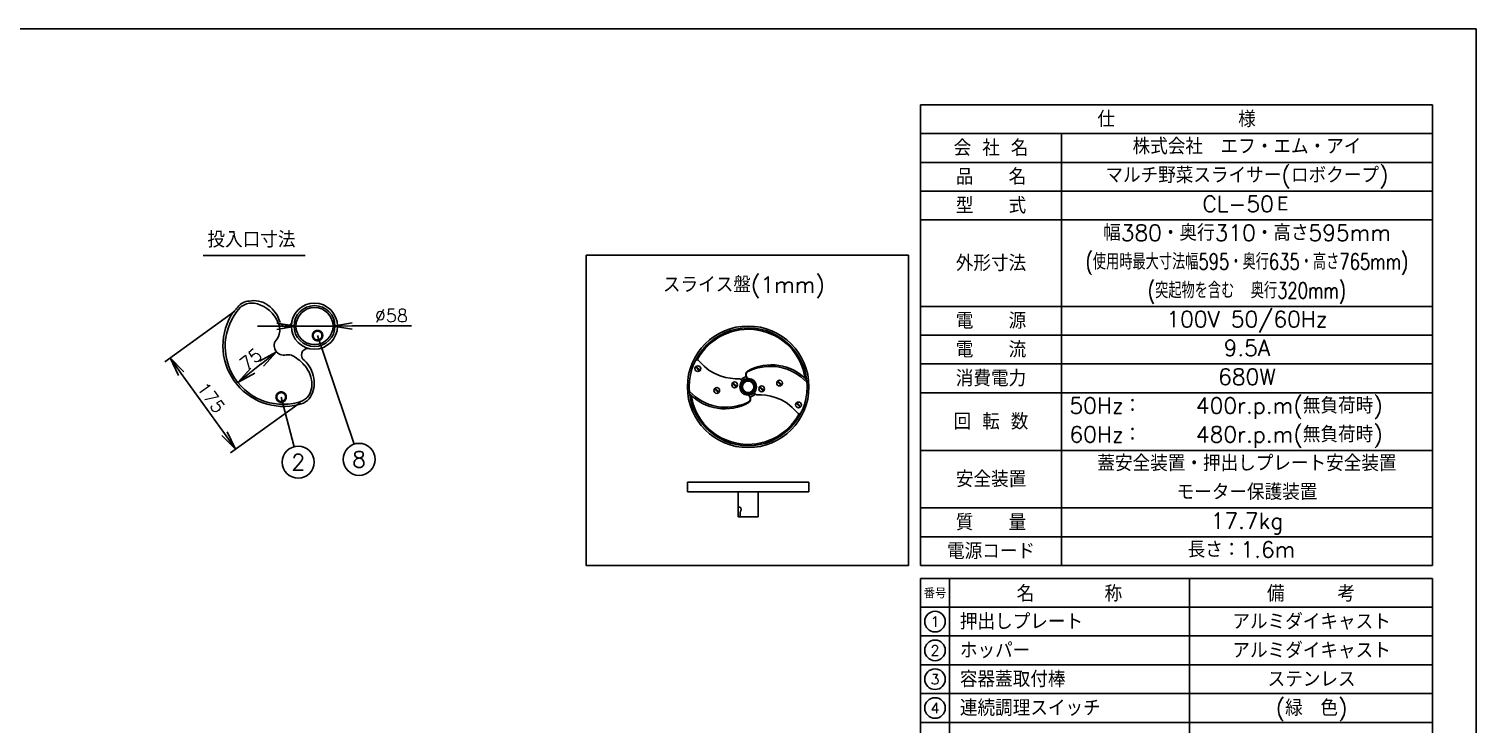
# Model space of a CAD drawing. Extents: x 230 to 4050, y 0 to 2754.
# Drawn here: x 1789 to 4050, y 1667 to 2754 of the extents above; entities that cross this region are included whole.
import ezdxf
from ezdxf.enums import TextEntityAlignment as Align

# ---------------------------------------------------------------- set-up
doc = ezdxf.new("R2010")
doc.units = 0
doc.header["$PDMODE"] = 3
doc.layers.get('0').update_dxf_attribs({"linetype": 'CONTINUOUS'})
doc.layers.get('DEFPOINTS').update_dxf_attribs({"linetype": 'CONTINUOUS'})
for name, color, linetype in [('DANMEN', 7, 'CONTINUOUS'), ('KIKI-2D2', 7, 'CONTINUOUS'), ('SIYOU', 7, 'CONTINUOUS'), ('SUNPOU', 7, 'CONTINUOUS'), ('WAKU', 7, 'CONTINUOUS')]:
    doc.layers.add(name, color=color, linetype=linetype)
doc.styles.get("Standard").update_dxf_attribs({"font": 'ROMANS', "bigfont": 'EXTFONT.shx'})
doc.dimstyles.get("Standard").update_dxf_attribs({"dimscale": 10, "dimtxt": 2, "dimasz": 3, "dimexe": 1, "dimexo": 1, "dimgap": 0.6, "dimtad": 3, "dimdec": 0, "dimzin": 0, "dimdsep": 46, "dimtxsty": 'STANDARD', "dimblk1": 'OPEN', "dimblk2": 'OPEN', "dimsah": 1, "dimcen": 1.5, "dimadec": 0, "dimazin": 0, "dimtfac": 1, "dimtdec": 0, "dimtmove": 0, "dimatfit": 0, "dimldrblk": 'DOTSMALL', "dimfxl": 1, "dimtvp": 1, "dimtolj": 1, "dimtzin": 0, "dimarcsym": 0})

# ---------------------------------------------------------------- blocks, each defined once
blk = doc.blocks.new('_DotSmall')
at = {"color": 0, "linetype": 'ByBlock', "const_width": 0.5}
blk.add_lwpolyline([(-0.0625, 0, 1), (0.0625, 0, 1)], format="xyb", close=True, dxfattribs=at)
blk = doc.blocks.new('_OPEN')
at = {"color": 0, "linetype": 'ByBlock'}
for p, q in [((-1, 0.167), (0, 0)), ((0, 0), (-1, -0.167)), ((0, 0), (-1, 0))]:
    blk.add_line(p, q, dxfattribs=at)
blk = doc.blocks.new('*D23')
at = {"color": 0, "lineweight": -2}
for p, q in [((2175.8, 2289), (2145.8, 2288.9)), ((2205.8, 2289.1), (2263.8, 2289.3)), ((2293.8, 2289.4), (2386.3, 2289.7))]:
    blk.add_line(p, q, dxfattribs=at)
at = {"layer": 'DEFPOINTS', "color": 0}
for p in [(2205.8, 2289.1), (2263.8, 2289.3)]:
    blk.add_point(p, dxfattribs=at)
at = {"color": 0, "lineweight": -2, "xscale": 30, "yscale": 30, "zscale": 30}
for p, rotation in [((2205.8, 2289.1), 0.1921938756621433), ((2263.8, 2289.3), 180.1921938756621)]:
    blk.add_blockref('_OPEN', p, dxfattribs=dict(at, rotation=rotation))
at = {"color": 0, "insert": (2355, 2305.6), "char_height": 20, "attachment_point": 5, "rotation": 0.1922}
blk.add_mtext('\\A1;∅58', dxfattribs=at)
blk = doc.blocks.new('*D24')
at = {"color": 0, "lineweight": -2}
for p, q in [((2110.3, 2312.3), (2000.9, 2233.6)), ((2026.6, 2215.1), (2094.1, 2121.2)), ((2212.9, 2169.7), (2103.5, 2091))]:
    blk.add_line(p, q, dxfattribs=at)
at = {"layer": 'DEFPOINTS', "color": 0}
for p in [(2118.4, 2318.1), (2221, 2175.6), (2111.6, 2096.9)]:
    blk.add_point(p, dxfattribs=at)
at = {"color": 0, "lineweight": -2, "xscale": 30, "yscale": 30, "zscale": 30}
for p, rotation in [((2009, 2239.4), 125.73108236095), ((2111.6, 2096.9), 305.73108236095)]:
    blk.add_blockref('_OPEN', p, dxfattribs=dict(at, rotation=rotation))
at = {"color": 0, "insert": (2073.3, 2177.5), "char_height": 20, "attachment_point": 5, "rotation": 305.7311}
blk.add_mtext('\\A1;175', dxfattribs=at)
blk = doc.blocks.new('*D25')
at = {"color": 0, "lineweight": -2}
for p, q in [((2181.6, 2241.4), (2181.6, 2241.4)), ((2151.9, 2230.5), (2138.4, 2219.7)), ((2121.2, 2193.2), (2121.2, 2193.2))]:
    blk.add_line(p, q, dxfattribs=at)
at = {"layer": 'DEFPOINTS', "color": 0}
for p in [(2175.4, 2249.2), (2114.9, 2201), (2114.9, 2201)]:
    blk.add_point(p, dxfattribs=at)
at = {"color": 0, "lineweight": -2, "xscale": 30, "yscale": 30, "zscale": 30}
for p, rotation in [((2175.4, 2249.2), 38.60265790762116), ((2114.9, 2201), 218.6026579076212)]:
    blk.add_blockref('_OPEN', p, dxfattribs=dict(at, rotation=rotation))
at = {"color": 0, "insert": (2135.2, 2237.6), "char_height": 20, "attachment_point": 5, "rotation": 38.6027}
blk.add_mtext('\\A1;75', dxfattribs=at)

msp = doc.modelspace()

# ---------------------------------------------------------------- linework, layer by layer
at = {"color": 2}
for p, q in [((2836.5, 2219), (2830.2, 2225.3)), ((2837.5, 2220.1), (2831.3, 2226.3)), ((2894, 2193.8), (2887.7, 2200.1)), ((2895, 2194.8), (2888.8, 2201.1)), ((2930, 2193.8), (2936.2, 2187.5)), ((2931, 2194.8), (2937.3, 2188.6)), ((2957.9, 2202.7), (2964.2, 2196.5)), ((2959, 2203.8), (2965.2, 2197.5)), ((2866, 2184.8), (2859.8, 2191.1)), ((2867.1, 2185.9), (2860.8, 2192.1)), ((2987.5, 2168.6), (2993.7, 2162.3)), ((2988.5, 2169.6), (2994.8, 2163.3)), ((2817.5, 2030.1), (2817.5, 2045.1)), ((2817.5, 2045.1), (3007.5, 2045.1)), ((3007.5, 2030.1), (3007.5, 2045.1)), ((2817.5, 2030.1), (3007.5, 2030.1)), ((2897, 2030.1), (2897, 1991.1)), ((2928, 2030.1), (2928, 1991.1)), ((2897, 2006.1), (2900, 2006.1)), ((2897, 1991.1), (2928, 1991.1)), ((2900, 1999.1), (2900, 1991.1))]:
    msp.add_line(p, q, dxfattribs=at)
for centre, radius in [((2912.5, 2194.3), 95), ((2912.5, 2194.3), 92), ((2833.9, 2222.7), 4.5), ((2891.4, 2197.4), 4.5), ((2912.5, 2194.3), 13), ((2912.5, 2194.3), 11), ((2912.5, 2194.3), 9), ((2933.6, 2191.2), 4.5), ((2961.6, 2200.1), 4.5), ((2863.4, 2188.5), 4.5), ((2991.1, 2166), 4.5)]:
    msp.add_circle(centre, radius, dxfattribs=at)
for centre, radius, start, end in [((2133.6, 2305), 23.3, 92.0503, 143.2534), ((2190.3, 2297.9), 9.62, 207.4882, 334.2787), ((2912.5, 2194.3), 90, 8.2284, 152.1785), ((2186.6, 2258.6), 14.7, 134.4233, 286.0963), ((2224.7, 2244.1), 10.3, 89.8869, 237.506), ((2832.7, 2232.8), 3.49, 37.3841, 140.8332), ((2915.3, 2213.4), 6.7, 123.5204, 245.1378), ((2915.3, 2212.9), 6.2, 106.7685, 243.3366), ((2948.7, 2152.8), 75.9, 43.3128, 119.2659), ((2947.1, 2148), 78.3, 43.1532, 115.3879), ((2899.5, 2203.7), 3, 324.0988, 101.6672), ((2912.5, 2194.3), 16, 99.9303, 133.34), ((2197, 2205.1), 38, 300.2767, 311.3467), ((2877.9, 2240.6), 78.3, 223.1532, 295.3879), ((2876.3, 2235.8), 75.9, 223.3128, 299.2659), ((2912.5, 2194.3), 90, 188.2284, 332.1785), ((2909.7, 2175.8), 6.2, 286.7685, 63.3366), ((2909.7, 2175.2), 6.7, 303.5204, 65.1378), ((2912.5, 2194.3), 16, 279.9303, 313.34), ((2925.5, 2184.9), 3, 144.0988, 281.6672), ((2992.3, 2155.8), 3.49, 217.3841, 320.8332)]:
    msp.add_arc(centre, radius, start, end, dxfattribs=at)
for centre, major_axis, ratio, start_param, end_param in [((2147.8, 2293.4), (-24.7, 29.8), 0.796579, 4.164786, 5.928948), ((2147, 2292.8), (-28.2, 25.2), 0.714444, 3.210519, 5.632281), ((2900, 2002.6), (0, 3.5), 0.467043, 3.141593, 6.283185)]:
    msp.add_ellipse(centre, major_axis=major_axis, ratio=ratio, start_param=start_param, end_param=end_param, dxfattribs=at)
at = {"color": 2, "extrusion": (0, 0, -1)}
for centre, major_axis, ratio, start_param, end_param in [((2204.1, 2204.3), (11.4, -31.8), 0.75839, 4.09785, 6.035639), ((2204.7, 2205.4), (-10, 37.4), 0.745012, 0.857177, 2.543136)]:
    msp.add_ellipse(centre, major_axis=major_axis, ratio=ratio, start_param=start_param, end_param=end_param, dxfattribs=at)
at = {"color": 2}
msp.add_open_spline([(2217.2, 2229.7), (2216.7, 2231.2), (2201.2, 2244.7), (2194.6, 2244.6), (2190.8, 2244.5), (2190.7, 2244.5)], degree=3, knots=[3.768257, 3.768257, 3.768257, 3.768257, 18.394053, 29.827582, 30.106901, 30.106901, 30.106901, 30.106901], dxfattribs=at)
for points in [[(2835.5, 2234.9), (2856.3, 2209.6), (2882, 2207), (2898.9, 2206.6)], [(2989.5, 2153.7), (2968.7, 2179.1), (2943, 2181.7), (2926.1, 2182)]]:
    msp.add_open_spline(points, degree=3, dxfattribs=at)
at = {"layer": 'DANMEN', "color": 2}
for radius in [32, 29]:
    msp.add_circle((2234.8, 2289.2), radius, dxfattribs=at)
for centre, radius, start, end in [((2185.7, 2257.5), 90.5, 137.954, 289.6838), ((2136.8, 2297.5), 27.6, 92.5872, 131.6043), ((2186.5, 2258.5), 94.8, 149.8404, 289.0388), ((2204.9, 2194.4), 28.4, 296.0957, 326.5098)]:
    msp.add_arc(centre, radius, start, end, dxfattribs=at)
at = {"layer": 'KIKI-2D2', "color": 2}
msp.add_circle((2234.7, 2289), 36, dxfattribs=at)
msp.add_arc((2180.5, 2254.3), 92, 135.4035, 145.7163, dxfattribs=at)
at = {"layer": 'SIYOU', "color": 6}
for p, q in [((3982, 2635), (3182, 2635)), ((3182, 2635), (3182, 1915)), ((3982, 2635), (3982, 1915)), ((3182, 2455), (3982, 2455)), ((3982, 1915), (3182, 1915)), ((3182, 1895), (3182, 1175)), ((3982, 1895), (3182, 1895)), ((3982, 1895), (3982, 1175))]:
    msp.add_line(p, q, dxfattribs=at)
at = {"layer": 'SIYOU', "color": 7}
for p, q in [((3182, 2590), (3982, 2590)), ((3402, 2590), (3402, 1915)), ((3182, 2545), (3982, 2545)), ((3182, 2500), (3982, 2500)), ((3182, 2320), (3982, 2320)), ((3182, 2275), (3982, 2275)), ((3182, 2230), (3982, 2230)), ((3182, 2185), (3982, 2185)), ((3182, 2095), (3982, 2095)), ((3182, 2005), (3982, 2005)), ((3182, 1960), (3982, 1960)), ((3227, 1895), (3227, 1175)), ((3602, 1895), (3602, 1175)), ((3982, 1850), (3182, 1850)), ((3982, 1805), (3182, 1805)), ((3982, 1760), (3182, 1760)), ((3982, 1715), (3182, 1715)), ((3982, 1670), (3182, 1670))]:
    msp.add_line(p, q, dxfattribs=at)
at = {"layer": 'SIYOU', "color": 1}
msp.add_line((2060.7, 2399.4), (2220.1, 2399.4), dxfattribs=at)
at = {"layer": 'SIYOU'}
for centre in [(3204.5, 1827.5), (3204.5, 1782.5), (3204.5, 1737.5), (3204.5, 1692.5)]:
    msp.add_circle(centre, 16.1, dxfattribs=at)
at = {"layer": 'SUNPOU'}
msp.add_lwpolyline([(2659.5, 2399.9), (3162.9, 2399.9), (3162.9, 1915), (2659.5, 1915)], close=True, dxfattribs=at)
for centre in [(2304.5, 2081), (2209.4, 2076.5)]:
    msp.add_circle(centre, 25, dxfattribs=at)
at = {"layer": 'WAKU', "color": 6}
for q in [(230, 2753.5), (4050, 0)]:
    msp.add_line((4050, 2753.5), q, dxfattribs=at)

# ---------------------------------------------------------------- texts
at = {"layer": 'SIYOU'}
for s, p in [('仕\u3000\u3000\u3000\u3000\u3000\u3000\u3000様', (3582, 2612.5)), ('会 社 名', (3292, 2567.5)), ('品\u3000\u3000名', (3292, 2522.5)), ('型\u3000\u3000式', (3292, 2477.5)), ('外形寸法', (3292, 2387.5)), ('電\u3000\u3000源', (3292, 2297.5)), ('電\u3000\u3000流', (3292, 2252.5)), ('消費電力', (3292, 2207.5)), ('回 転 数', (3292, 2140)), ('安全装置', (3292.1, 2050)), ('質\u3000\u3000量', (3292, 1982.5)), ('電源コード', (3292, 1937.5))]:
    msp.add_text(s, height=25, dxfattribs=at).set_placement(p, align=Align.MIDDLE_CENTER)
at = {"layer": 'SIYOU', "color": 1}
for s, p in [('株式会社\u3000エフ・エム・アイ', (3692, 2570)), ('マルチ野菜スライサー(ロボクープ)', (3692, 2525)), ('CL-50Ｅ', (3692, 2480)), ('幅380・奥行310・高さ595mm', (3692, 2435)), ('100V 50/60Hz', (3692, 2300)), ('9.5A', (3692, 2255)), ('680W', (3692, 2210)), ('400r.p.m(無負荷時)', (3758.3, 2165)), ('480r.p.m(無負荷時)', (3758.3, 2120)), ('蓋安全装置・押出しプレート安全装置', (3692, 2075)), ('モーター保護装置', (3692, 2030)), ('17.7kg', (3692, 1985)), ('長さ：1.6m ', (3692, 1940)), ('アルミダイキャスト', (3793, 1827.5)), ('アルミダイキャスト', (3793, 1782.5)), ('ステンレス', (3793, 1737.5)), ('(緑\u3000色)', (3793, 1692.5))]:
    msp.add_text(s, height=25, dxfattribs=at).set_placement(p, align=Align.MIDDLE_CENTER)
for s, p in [('投入口寸法', (2067.5, 2411.9)), ('スライス盤(1mm)', (2779.3, 2341.4))]:
    msp.add_text(s, height=25, dxfattribs=at).set_placement(p)
at = {"layer": 'SIYOU', "color": 1, "width": 0.75}
for s, p in [('(使用時最大寸法幅595・奥行635・高さ765mm)', (3692, 2390)), ('(突起物を含む  奥行320mm)', (3692, 2345))]:
    msp.add_text(s, height=25, dxfattribs=at).set_placement(p, align=Align.MIDDLE_CENTER)
at = {"layer": 'SIYOU', "color": 1}
for s, p in [('50Hz：', (3414.7, 2165)), ('60Hz：', (3414.7, 2120))]:
    msp.add_text(s, height=25, dxfattribs=at).set_placement(p, align=Align.MIDDLE_LEFT)
at = {"layer": 'SIYOU'}
for s, height, p in [('番号', 16.07, (3204.5, 1872.5)), ('名\u3000\u3000\u3000\u3000称', 25, (3414.5, 1872.5)), ('備\u3000\u3000\u3000考', 25, (3792, 1872.5)), ('1', 16.1, (3204.5, 1827.5)), ('2', 16.1, (3204.5, 1782.5)), ('3', 16.1, (3204.5, 1737.5)), ('4', 16.1, (3204.5, 1692.5))]:
    msp.add_text(s, height=height, dxfattribs=at).set_placement(p, align=Align.MIDDLE)
for s, p in [('押出しプレート', (3243.4, 1827.5)), ('ホッパー', (3243.4, 1782.5)), ('容器蓋取付棒', (3243.4, 1737.5)), ('連続調理スイッチ', (3243.4, 1692.5))]:
    msp.add_text(s, height=25, dxfattribs=at).set_placement(p, align=Align.MIDDLE_LEFT)
at = {"layer": 'SUNPOU'}
for s, p in [('2', (2209.4, 2076.5)), ('8', (2304.5, 2081))]:
    msp.add_text(s, height=25, dxfattribs=at).set_placement(p, align=Align.MIDDLE)

# ---------------------------------------------------------------- dimensions: what is measured, and where the dimension line sits
for p1, p2, distance, text, picture, middle in [((2118.4, 2318.1), (2221, 2175.6), -134.8, '175', '*D24', (2073.3, 2177.5)), ((2175.4, 2249.2), (2114.9, 2201), 0, '75', '*D25', (2135.2, 2237.6))]:
    dim = msp.add_aligned_dim(p1=p1, p2=p2, distance=distance, text=text, dimstyle='STANDARD')
    dim.commit()
    dim.dimension.update_dxf_attribs({"geometry": picture, "text_midpoint": middle})
dim = msp.add_diameter_dim_2p(p1=(2205.8, 2289.1), p2=(2263.8, 2289.3), dimstyle='STANDARD')
dim.commit()
dim.dimension.update_dxf_attribs({"geometry": '*D23', "text_midpoint": (2355, 2305.6)})

# ---------------------------------------------------------------- leaders
for points in [[(2239.6, 2274.4), (2296.6, 2104.7)], [(2182.7, 2178.3), (2203, 2100.6)]]:
    msp.add_leader(points, dimstyle='STANDARD', dxfattribs=at)

doc.saveas('drawing.dxf')
